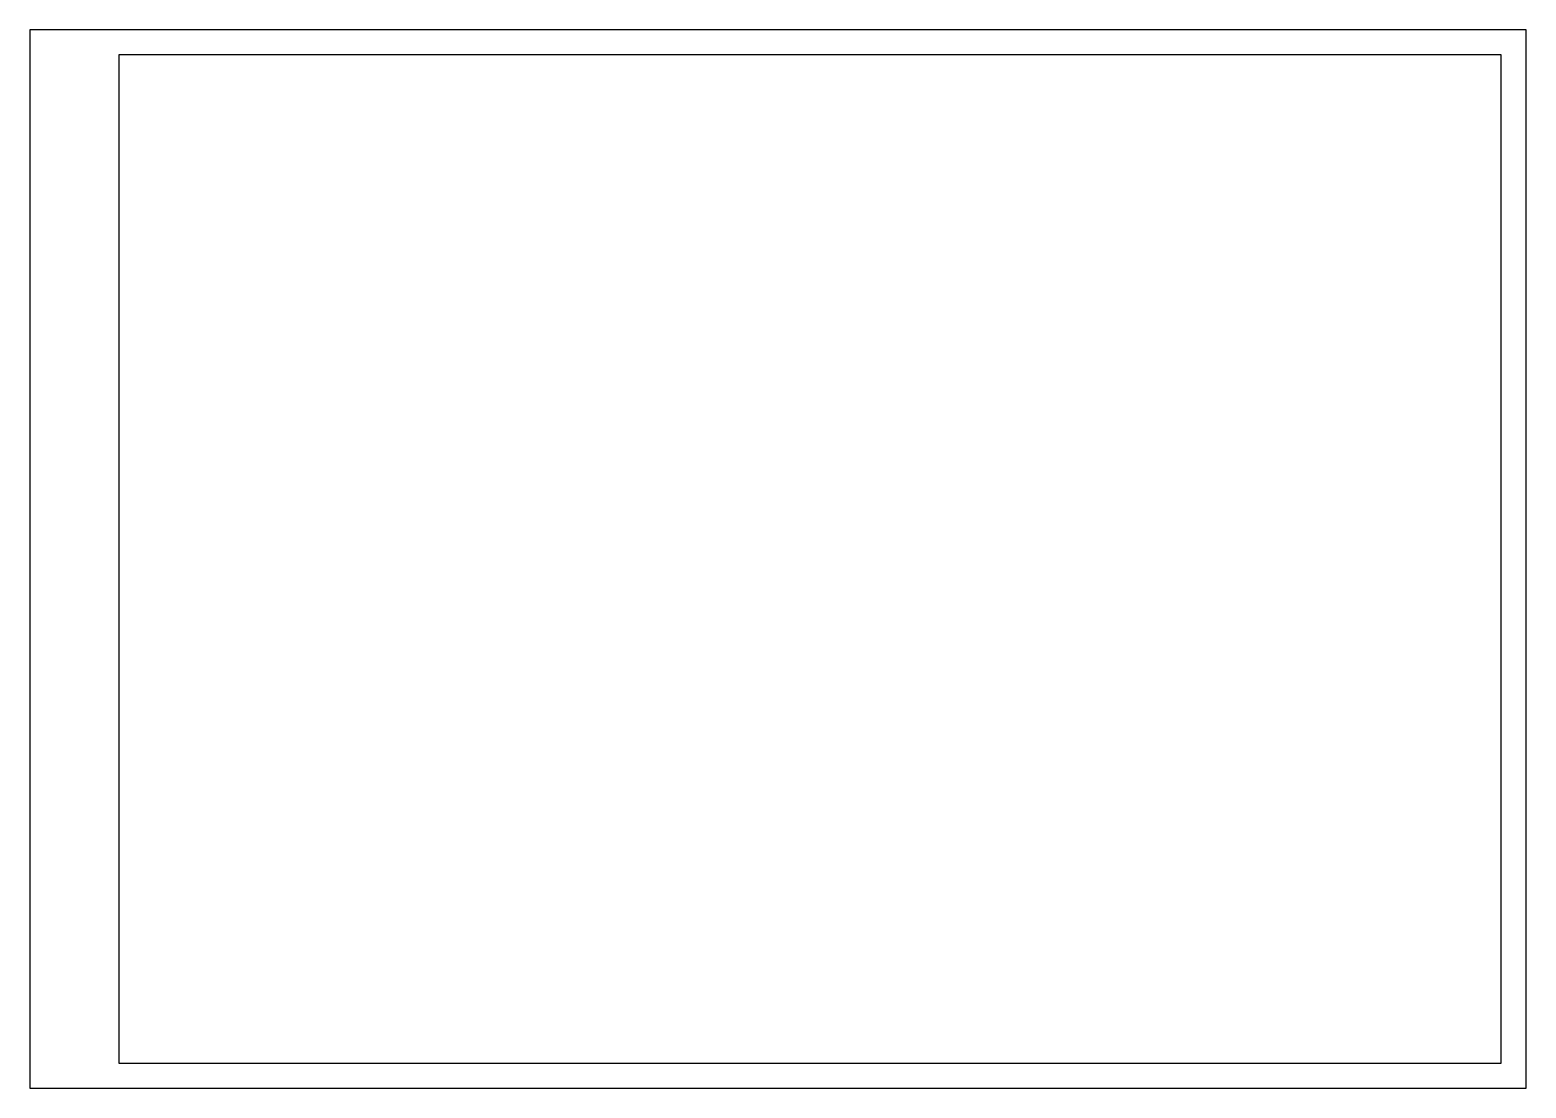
# Paper-space layout 'A3_Landscape' of a CAD drawing. Header units: millimetres. Extents: x 372 to 792, y 102 to 399.
import ezdxf

# ---------------------------------------------------------------- set-up
doc = ezdxf.new("R2010")
doc.units = ezdxf.units.MM
doc.header["$LTSCALE"] = 30
doc.layers.add('CONT1', color=1, linetype='Continuous')

psp = doc.layouts.new('A3_Landscape')

# ---------------------------------------------------------------- linework, layer by layer
at = {"layer": 'CONT1'}
for p, q in [((792.1, 398.79), (372.1, 398.79)), ((372.1, 398.79), (372.1, 101.79)), ((792.1, 101.79), (792.1, 398.79)), ((397.1, 391.79), (397.1, 108.79)), ((785.1, 391.79), (397.1, 391.79)), ((785.1, 108.79), (785.1, 391.79)), ((397.1, 108.79), (785.1, 108.79)), ((372.1, 101.79), (792.1, 101.79))]:
    psp.add_line(p, q, dxfattribs=at)

doc.saveas('drawing.dxf')
